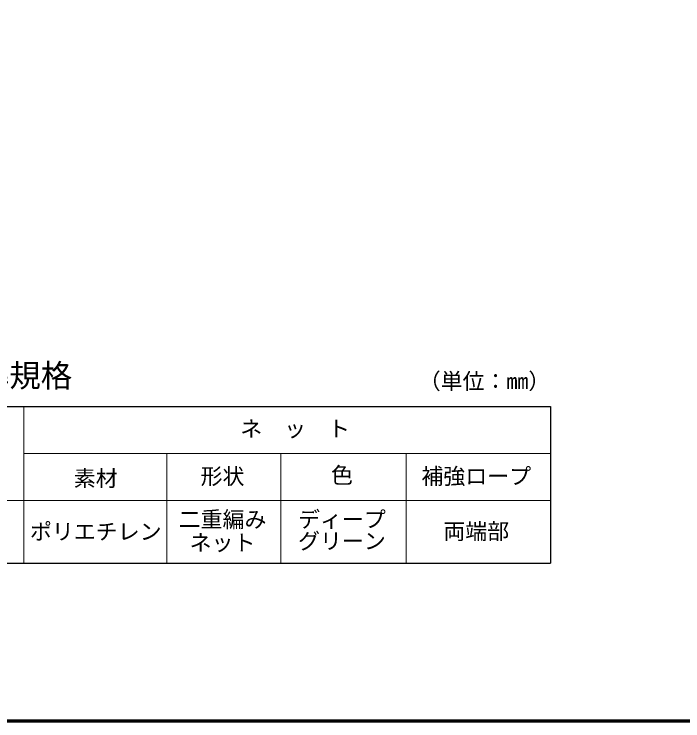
# Model space of a CAD drawing. Units: millimetres, scale not verified. Extents: x 200 to 8200, y 200 to 5838.
# Drawn here: x 2067 to 4200, y 200 to 2454 of the extents above; entities that cross this region are included whole.
import ezdxf
from ezdxf.enums import TextEntityAlignment as Align

# ---------------------------------------------------------------- set-up
doc = ezdxf.new("R2010")
doc.units = ezdxf.units.MM
doc.header["$LTSCALE"] = 20
doc.layers.add('C-MTR', color=5, linetype='Continuous')
doc.layers.add('C-MTR-TXT', color=5, linetype='Continuous')
for name, color, linetype, lineweight in [('C-MTR-FRAM', 5, 'Continuous', 25), ('C-MTR-LINE', 5, 'Continuous', 13), ('C-TTL', 2, 'Continuous', 70)]:
    doc.layers.add(name, color=color, linetype=linetype, lineweight=lineweight)
doc.styles.add('ＭＳ ゴシック', font='')
doc.styles.get('ＭＳ ゴシック').set_extended_font_data('MS Gothic')

msp = doc.modelspace()

# ---------------------------------------------------------------- linework, layer by layer
at = {"layer": 'C-MTR-FRAM'}
for p, q in [((952.44, 1202.64), (3777.59, 1202.64)), ((3777.59, 1202.64), (3777.59, 702.64)), ((952.44, 702.64), (3777.59, 702.64))]:
    msp.add_line(p, q, dxfattribs=at)
at = {"layer": 'C-MTR-LINE'}
for p, q in [((2098.17, 1202.64), (2098.17, 702.64)), ((2098.17, 1052.64), (3777.59, 1052.64)), ((2554.17, 1052.64), (2554.17, 702.64)), ((2917.59, 1052.64), (2917.59, 702.64)), ((3317.59, 1052.64), (3317.59, 702.64)), ((952.44, 902.64), (3777.59, 902.64))]:
    msp.add_line(p, q, dxfattribs=at)
at = {"layer": 'C-TTL'}
msp.add_lwpolyline([(200, 200), (8200, 200), (8200, 5740), (200, 5740)], close=True, dxfattribs=at)

# ---------------------------------------------------------------- texts
at = {"layer": 'C-MTR', "style": 'ＭＳ ゴシック'}
msp.add_text('ガンバンマットⅠ型標準規格', height=73.31, dxfattribs=at).set_placement((952.44, 1242.64), align=Align.BOTTOM_LEFT)
at = {"layer": 'C-MTR-TXT', "style": 'ＭＳ ゴシック'}
msp.add_text('（単位：mm）', height=51.32, dxfattribs=at).set_placement((3357.59, 1242.64), align=Align.BOTTOM_LEFT)
for s, p in [('ネ\u3000ッ\u3000ト', (2963.57, 1090.64)), ('色', (3112.7, 942.64)), ('素材', (2327.68, 932.64)), ('形状', (2731.96, 939)), ('補強ロープ', (3541.03, 939.44)), ('二重編み', (2731.96, 801.64)), ('ディープ', (3112.7, 801.64)), ('ポリエチレン', (2327.68, 762.64)), ('両端部', (3541.03, 763.64)), ('ネット', (2731.96, 727.64)), ('グリーン', (3112.7, 732.64))]:
    msp.add_text(s, height=51.32, dxfattribs=at).set_placement(p, align=Align.BOTTOM_CENTER)

doc.saveas('drawing.dxf')
